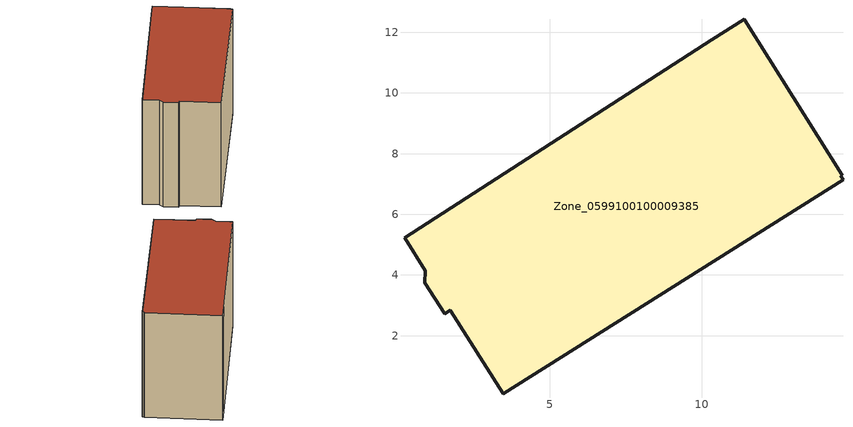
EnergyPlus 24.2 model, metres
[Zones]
Zone_0599100100009385
 floor ground (C_G): 14.63,7.29 14.58,7.26 14.66,7.14 3.46,0.09 1.72,2.84 1.54,2.72 0.88,3.74 0.9,4.14 0.21,5.23 10.34,11.76 11.4,12.42 z0
 wall outside (C_F): 3.46,0.09 14.66,7.14 14.58,7.26 14.63,7.29 11.4,12.42 10.34,11.76 0.21,5.23 0.9,4.14 0.88,3.74 1.54,2.72 1.72,2.84 3.46,0.09 z0:9.6
 roof outside (C_R): 14.66,7.14 14.58,7.26 14.63,7.29 11.4,12.42 10.34,11.76 0.21,5.23 0.9,4.14 0.88,3.74 1.54,2.72 1.72,2.84 3.46,0.09 z9.6
[BUILDING]
Pand.0599100100009385: North Axis=0; Terrain=City; Loads Convergence Tolerance Value=0.04; Temperature Convergence Tolerance Value=0.4; Solar Distribution=FullExterior; Maximum Number of Warmup Days=25; Minimum Number of Warmup Days=1
[Site:Location]
Rotterdam.The.Hague.AP_ZH_NLD Design_Conditions: Latitude=51.96; Longitude=4.45; Time Zone=1; Elevation=-4.5
[SITE:GROUNDTEMPERATURE:BUILDINGSURFACE]
18, 18, 18, 18, 18, 18, 18, 18, 18, 18, 18, 18
[MATERIAL] Thermal Absorptance=0.9; Solar Absorptance=0.7; Visible Absorptance=0.7
Name | Roughness | Thickness | Conductivity | Density | Specific Heat
G.TC.2015-2018 | MediumSmooth | 0.15 | 0.0428571 | 540 | 1210
F.TC.2015-2018 | Rough | 0.3 | 0.0666667 | 1920 | 840
R.TC.2015-2018 | MediumRough | 0.2 | 0.0333333 | 1500 | 1000
[CONSTRUCTION]
C_G: G.TC.2015-2018
C_F: F.TC.2015-2018
C_R: R.TC.2015-2018
[ZONE]
Zone_0599100100009385: Type=1; Multiplier=1; Ceiling Height=Autocalculate; Volume=Autocalculate; Floor Area=autocalculate; Part of Total Floor Area=Yes
[ZONEINFILTRATION:DESIGNFLOWRATE]
Infil_Zone_0599100100009385: Zone or ZoneList or Space or SpaceList=Zone_0599100100009385; Schedule=AlwaysOn; Design Flow Rate Calculation Method=Flow/Area; Flow Rate per Floor Area=0.0015; Constant Term Coefficient=1; Temperature Term Coefficient=0; Velocity Term Coefficient=0; Velocity Squared Term Coefficient=0
[HVACTEMPLATE:ZONE:IDEALLOADSAIRSYSTEM]
Zone_0599100100009385: Maximum Heating Supply Air Temperature=50; Minimum Cooling Supply Air Temperature=13; Maximum Heating Supply Air Humidity Ratio=0.0156; Minimum Cooling Supply Air Humidity Ratio=0.0077; Heating Limit=NoLimit; Cooling Limit=NoLimit; Dehumidification Control Type=ConstantSensibleHeatRatio; Cooling Sensible Heat Ratio=0.7; Dehumidification Setpoint=60; Humidification Control Type=None; Humidification Setpoint=30; Outdoor Air Method=None; Outdoor Air Flow Rate per Person=0.00944; Outdoor Air Flow Rate per Zone Floor Area=0; Outdoor Air Flow Rate per Zone=0; Demand Controlled Ventilation Type=None; Outdoor Air Economizer Type=NoEconomizer; Heat Recovery Type=None; Sensible Heat Recovery Effectiveness=0.7; Latent Heat Recovery Effectiveness=0.65
[ZONECONTROL:THERMOSTAT]
ThermostatControl_Zone_0599100100009385: Zone or ZoneList=Zone_0599100100009385; Control Type Schedule=DualSetpointControlType; Control 1=Thermostat_Zone_0599100100009385; Temperature Difference Between Cutout And Setpoint=0
[THERMOSTATSETPOINT:DUALSETPOINT]
Thermostat_Zone_0599100100009385: Heating Setpoint Temperature Schedule=HeatingSetpoint_Zone_0599100100009385; Cooling Setpoint Temperature Schedule=CoolingSetpoint_Zone_0599100100009385
[SCHEDULE:COMPACT]
HeatingSetpoint_Zone_0599100100009385: Through: 12/31, For: AllDays, Until: 24:00, 21
CoolingSetpoint_Zone_0599100100009385: Through: 12/31, For: AllDays, Until: 24:00, 24
DualSetpointControlType: Through: 12/31, For: AllDays, Until: 24:00, 4
AlwaysOn: Through: 12/31, For: AllDays, Until: 24:00, 1
